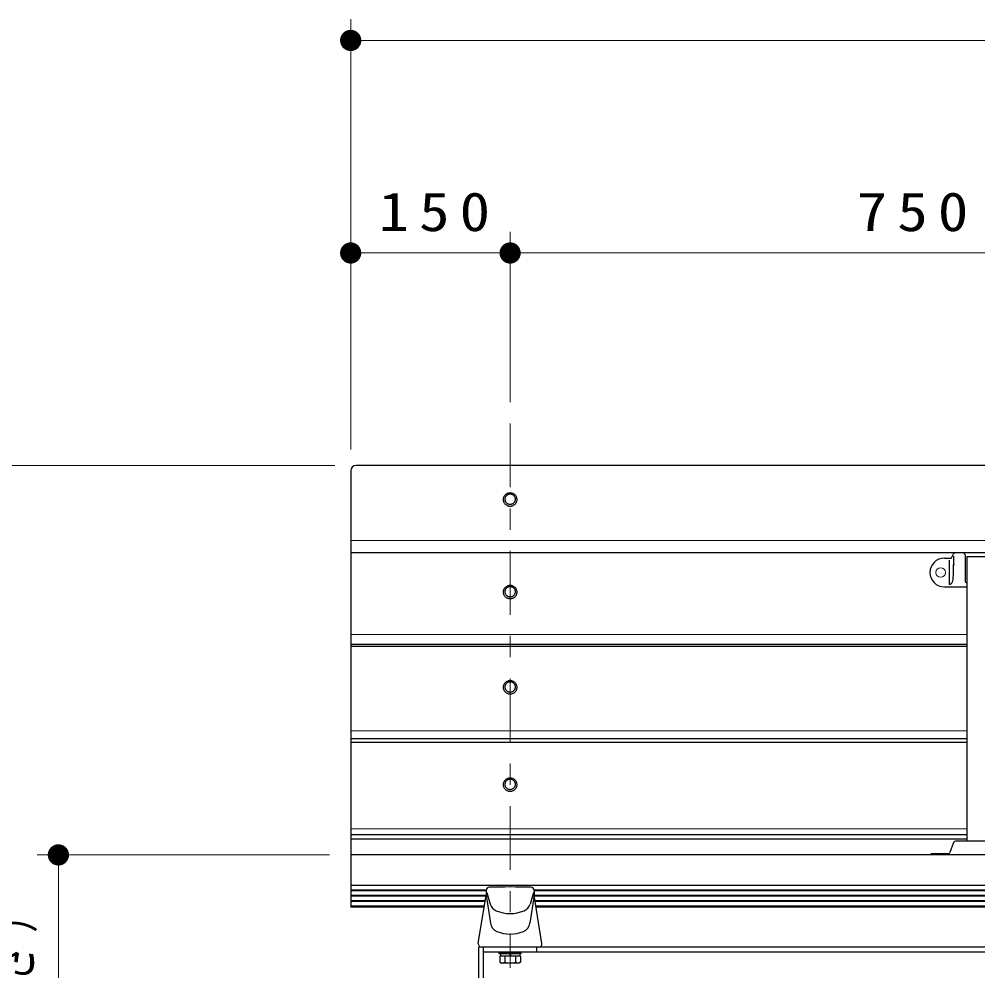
# Model space of a CAD drawing. Units: millimetres on the paper, scale 1:20. Extents: x -385 to 0, y 0 to 267.
# Drawn here: x -319.02 to -273.93, y 131.83 to 176.6 of the extents above; entities that cross this region are included whole.
import ezdxf

# ---------------------------------------------------------------- set-up
doc = ezdxf.new("R2010")
doc.units = ezdxf.units.MM
doc.linetypes.add('USER2', pattern=[6, 3, -1, 1, -1])
doc.layers.add('1_20', color=7, linetype='Continuous', lineweight=25)
doc.styles.add('ＭＳ ゴシック', font='')
doc.styles.get('ＭＳ ゴシック').set_extended_font_data('MS Gothic')

# ---------------------------------------------------------------- blocks, each defined once
blk = doc.blocks.new('filled_dot')
at = {"color": 0, "linetype": 'Continuous', "lineweight": -2, "const_width": 1.25}
blk.add_lwpolyline([(-0.625, 0, 1), (0.625, 0, 1)], format="xyb", close=True, dxfattribs=at)

msp = doc.modelspace()

# ---------------------------------------------------------------- linework, layer by layer
at = {"layer": '1_20', "lineweight": 13}
for p, q in [((-303.425, 156.35), (-303.425, 176.6)), ((-303.425, 175.6), (-213.425, 175.6)), ((-295.925, 158.583), (-295.925, 166.6)), ((-303.425, 165.6), (-295.925, 165.6)), ((-295.925, 165.6), (-258.425, 165.6)), ((-304.175, 155.6), (-328.175, 155.6)), ((-213.425, 152.072), (-303.425, 152.072)), ((-274.425, 147.656), (-303.425, 147.656)), ((-274.425, 143.125), (-303.425, 143.125)), ((-274.425, 138.506), (-303.425, 138.506)), ((-304.425, 137.282), (-318.175, 137.282)), ((-317.175, 116.44), (-317.175, 137.282)), ((-297.05, 135.592), (-303.425, 135.592)), ((-297.05, 135.343), (-303.425, 135.343)), ((-259.55, 135.592), (-294.8, 135.592)), ((-259.55, 135.343), (-294.8, 135.343)), ((-297.099, 135.095), (-303.425, 135.095)), ((-259.599, 135.095), (-294.751, 135.095))]:
    msp.add_line(p, q, dxfattribs=at)
at = {"layer": '1_20', "linetype": 'USER2', "lineweight": 13}
msp.add_line((-295.925, 157.583), (-295.925, 132.01), dxfattribs=at)
at = {"layer": '1_20'}
for p, q in [((-213.675, 155.6), (-303.175, 155.6)), ((-303.425, 155.35), (-303.425, 134.828)), ((-213.425, 151.494), (-303.425, 151.494)), ((-274.425, 147.174), (-303.425, 147.174)), ((-274.425, 147.09), (-303.425, 147.09)), ((-274.425, 142.745), (-303.425, 142.745)), ((-274.425, 142.577), (-303.425, 142.577)), ((-274.425, 138.229), (-303.425, 138.229)), ((-274.425, 138.022), (-303.425, 138.022)), ((-213.425, 137.287), (-303.425, 137.287)), ((-213.425, 135.84), (-303.425, 135.84)), ((-297.05, 135.618), (-303.425, 135.618)), ((-297.05, 135.369), (-303.425, 135.369)), ((-259.55, 135.618), (-294.8, 135.618)), ((-259.55, 135.369), (-294.8, 135.369)), ((-297.095, 135.121), (-303.425, 135.121)), ((-297.135, 134.872), (-303.425, 134.872)), ((-259.595, 135.121), (-294.755, 135.121)), ((-259.635, 134.872), (-294.714, 134.872)), ((-297.143, 134.828), (-303.425, 134.828)), ((-259.643, 134.828), (-294.707, 134.828)), ((-296.45, 132.715), (-295.4, 132.715)), ((-296.45, 132.715), (-296.45, 132.64)), ((-296.45, 132.64), (-295.4, 132.64)), ((-296.385, 132.64), (-296.385, 132.515)), ((-295.465, 132.64), (-296.385, 132.64)), ((-295.958, 132.64), (-295.925, 132.515)), ((-295.925, 132.64), (-295.891, 132.515)), ((-295.465, 132.64), (-295.465, 132.515)), ((-295.4, 132.64), (-295.4, 132.715)), ((-295.465, 132.515), (-296.385, 132.515))]:
    msp.add_line(p, q, dxfattribs=at)
at = {"layer": '1_20', "color": 2}
for p, q in [((-275.5, 151.243), (-275.185, 151.243)), ((-275.257, 150.005), (-275.257, 151.142)), ((-275.163, 151.256), (-275.066, 151.44)), ((-275.061, 150.918), (-275.061, 151.335)), ((-274.621, 151.493), (-274.978, 151.493)), ((-274.521, 151.393), (-274.521, 150.151)), ((-274.425, 137.932), (-274.425, 151.317)), ((-274.425, 151.317), (-272.425, 151.317)), ((-275.5, 149.893), (-274.425, 149.893)), ((-274.471, 150.101), (-274.425, 150.101)), ((-275.062, 137.868), (-275.244, 137.389)), ((-273.425, 137.932), (-274.969, 137.932)), ((-276.064, 137.357), (-275.291, 137.357))]:
    msp.add_line(p, q, dxfattribs=at)
at = {"layer": '1_20', "color": 190}
for p, q in [((-297.423, 133.114), (-297.05, 135.396)), ((-297.05, 135.61), (-297.05, 135.396)), ((-297.05, 135.396), (-296.856, 134.071)), ((-297.022, 135.51), (-296.86, 134.973)), ((-294.8, 135.396), (-294.994, 134.071)), ((-294.827, 135.51), (-294.99, 134.973)), ((-294.8, 135.61), (-294.8, 135.396)), ((-294.427, 133.114), (-294.8, 135.396)), ((-294.575, 132.94), (-297.275, 132.94))]:
    msp.add_line(p, q, dxfattribs=at)
at = {"layer": '1_20', "color": 4, "linetype": 'USER2', "lineweight": 13}
msp.add_line((-295.925, 133.315), (-295.925, 131.974), dxfattribs=at)
at = {"layer": '1_20', "color": 4}
for p, q in [((-297.4, 130.69), (-297.4, 132.94)), ((-219.45, 132.94), (-297.4, 132.94)), ((-297.175, 130.69), (-297.175, 132.94)), ((-219.675, 132.715), (-297.175, 132.715)), ((-294.675, 132.715), (-294.675, 132.94))]:
    msp.add_line(p, q, dxfattribs=at)
at = {"layer": '1_20', "color": 131}
for p, q in [((-296.416, 132.515), (-296.416, 132.24)), ((-295.434, 132.515), (-296.416, 132.515)), ((-296.416, 132.24), (-296.337, 132.195)), ((-295.512, 132.195), (-296.337, 132.195)), ((-296.17, 132.515), (-296.17, 132.24)), ((-295.679, 132.515), (-295.679, 132.24)), ((-295.434, 132.24), (-295.512, 132.195)), ((-295.434, 132.515), (-295.434, 132.24))]:
    msp.add_line(p, q, dxfattribs=at)
at = {"layer": '1_20', "color": 4}
for points in [[(-296.25, 154), (-296.249, 153.973), (-296.245, 153.946), (-296.239, 153.92), (-296.23, 153.894), (-296.219, 153.869), (-296.206, 153.845), (-296.191, 153.823), (-296.174, 153.801), (-296.155, 153.781), (-296.134, 153.763), (-296.111, 153.747), (-296.087, 153.732), (-296.062, 153.72), (-296.036, 153.709), (-296.009, 153.701), (-295.981, 153.695), (-295.953, 153.692), (-295.925, 153.691), (-295.896, 153.692), (-295.868, 153.695), (-295.841, 153.701), (-295.814, 153.709), (-295.787, 153.72), (-295.762, 153.732), (-295.738, 153.747), (-295.716, 153.763), (-295.695, 153.781), (-295.676, 153.801), (-295.659, 153.823), (-295.643, 153.845), (-295.63, 153.869), (-295.619, 153.894), (-295.611, 153.92), (-295.605, 153.946), (-295.601, 153.973), (-295.6, 154), (-295.601, 154.027), (-295.605, 154.054), (-295.611, 154.08), (-295.619, 154.106), (-295.63, 154.13), (-295.643, 154.154), (-295.659, 154.177), (-295.676, 154.199), (-295.695, 154.218), (-295.716, 154.237), (-295.738, 154.253), (-295.762, 154.268), (-295.787, 154.28), (-295.814, 154.29), (-295.841, 154.298), (-295.868, 154.304), (-295.896, 154.308), (-295.925, 154.309), (-295.953, 154.308), (-295.981, 154.304), (-296.009, 154.298), (-296.036, 154.29), (-296.062, 154.28), (-296.087, 154.268), (-296.111, 154.253), (-296.134, 154.237), (-296.155, 154.218), (-296.174, 154.199), (-296.191, 154.177), (-296.206, 154.154), (-296.219, 154.13), (-296.23, 154.106), (-296.239, 154.08), (-296.245, 154.054), (-296.249, 154.027)], [(-296.175, 154.015), (-296.174, 153.995), (-296.171, 153.974), (-296.166, 153.954), (-296.16, 153.934), (-296.151, 153.915), (-296.141, 153.896), (-296.13, 153.879), (-296.116, 153.862), (-296.102, 153.847), (-296.085, 153.833), (-296.068, 153.821), (-296.05, 153.809), (-296.03, 153.8), (-296.01, 153.792), (-295.989, 153.786), (-295.968, 153.781), (-295.947, 153.778), (-295.925, 153.778), (-295.903, 153.778), (-295.881, 153.781), (-295.86, 153.786), (-295.839, 153.792), (-295.819, 153.8), (-295.8, 153.809), (-295.781, 153.821), (-295.764, 153.833), (-295.748, 153.847), (-295.733, 153.862), (-295.72, 153.879), (-295.708, 153.896), (-295.698, 153.915), (-295.69, 153.934), (-295.683, 153.954), (-295.679, 153.974), (-295.676, 153.995), (-295.675, 154.015), (-295.676, 154.036), (-295.679, 154.057), (-295.683, 154.077), (-295.69, 154.097), (-295.698, 154.116), (-295.708, 154.134), (-295.72, 154.152), (-295.733, 154.168), (-295.748, 154.183), (-295.764, 154.197), (-295.781, 154.21), (-295.8, 154.221), (-295.819, 154.231), (-295.839, 154.239), (-295.86, 154.245), (-295.881, 154.249), (-295.903, 154.252), (-295.925, 154.253), (-295.947, 154.252), (-295.968, 154.249), (-295.989, 154.245), (-296.01, 154.239), (-296.03, 154.231), (-296.05, 154.221), (-296.068, 154.21), (-296.085, 154.197), (-296.102, 154.183), (-296.116, 154.168), (-296.13, 154.152), (-296.141, 154.134), (-296.151, 154.116), (-296.16, 154.097), (-296.166, 154.077), (-296.171, 154.057), (-296.174, 154.036)], [(-296.25, 149.647), (-296.249, 149.62), (-296.245, 149.593), (-296.239, 149.567), (-296.23, 149.541), (-296.219, 149.516), (-296.206, 149.492), (-296.191, 149.469), (-296.174, 149.448), (-296.155, 149.428), (-296.134, 149.41), (-296.111, 149.393), (-296.087, 149.379), (-296.062, 149.367), (-296.036, 149.356), (-296.009, 149.348), (-295.981, 149.342), (-295.953, 149.339), (-295.925, 149.338), (-295.896, 149.339), (-295.868, 149.342), (-295.841, 149.348), (-295.814, 149.356), (-295.787, 149.367), (-295.762, 149.379), (-295.738, 149.393), (-295.716, 149.41), (-295.695, 149.428), (-295.676, 149.448), (-295.659, 149.469), (-295.643, 149.492), (-295.63, 149.516), (-295.619, 149.541), (-295.611, 149.567), (-295.605, 149.593), (-295.601, 149.62), (-295.6, 149.647), (-295.601, 149.674), (-295.605, 149.7), (-295.611, 149.727), (-295.619, 149.752), (-295.63, 149.777), (-295.643, 149.801), (-295.659, 149.824), (-295.676, 149.845), (-295.695, 149.865), (-295.716, 149.883), (-295.738, 149.9), (-295.762, 149.914), (-295.787, 149.927), (-295.814, 149.937), (-295.841, 149.945), (-295.868, 149.951), (-295.896, 149.955), (-295.925, 149.956), (-295.953, 149.955), (-295.981, 149.951), (-296.009, 149.945), (-296.036, 149.937), (-296.062, 149.927), (-296.087, 149.914), (-296.111, 149.9), (-296.134, 149.883), (-296.155, 149.865), (-296.174, 149.845), (-296.191, 149.824), (-296.206, 149.801), (-296.219, 149.777), (-296.23, 149.752), (-296.239, 149.727), (-296.245, 149.7), (-296.249, 149.674)], [(-296.175, 149.662), (-296.174, 149.641), (-296.171, 149.621), (-296.166, 149.601), (-296.16, 149.581), (-296.151, 149.562), (-296.141, 149.543), (-296.13, 149.526), (-296.116, 149.509), (-296.102, 149.494), (-296.085, 149.48), (-296.068, 149.467), (-296.05, 149.456), (-296.03, 149.447), (-296.01, 149.439), (-295.989, 149.432), (-295.968, 149.428), (-295.947, 149.425), (-295.925, 149.424), (-295.903, 149.425), (-295.881, 149.428), (-295.86, 149.432), (-295.839, 149.439), (-295.819, 149.447), (-295.8, 149.456), (-295.781, 149.467), (-295.764, 149.48), (-295.748, 149.494), (-295.733, 149.509), (-295.72, 149.526), (-295.708, 149.543), (-295.698, 149.562), (-295.69, 149.581), (-295.683, 149.601), (-295.679, 149.621), (-295.676, 149.641), (-295.675, 149.662), (-295.676, 149.683), (-295.679, 149.703), (-295.683, 149.724), (-295.69, 149.743), (-295.698, 149.763), (-295.708, 149.781), (-295.72, 149.799), (-295.733, 149.815), (-295.748, 149.83), (-295.764, 149.844), (-295.781, 149.857), (-295.8, 149.868), (-295.819, 149.878), (-295.839, 149.886), (-295.86, 149.892), (-295.881, 149.896), (-295.903, 149.899), (-295.925, 149.9), (-295.947, 149.899), (-295.968, 149.896), (-295.989, 149.892), (-296.01, 149.886), (-296.03, 149.878), (-296.05, 149.868), (-296.068, 149.857), (-296.085, 149.844), (-296.102, 149.83), (-296.116, 149.815), (-296.13, 149.799), (-296.141, 149.781), (-296.151, 149.763), (-296.16, 149.743), (-296.166, 149.724), (-296.171, 149.703), (-296.174, 149.683)], [(-296.25, 145.167), (-296.249, 145.14), (-296.245, 145.113), (-296.239, 145.087), (-296.23, 145.061), (-296.219, 145.036), (-296.206, 145.012), (-296.191, 144.989), (-296.174, 144.968), (-296.155, 144.948), (-296.134, 144.93), (-296.111, 144.914), (-296.087, 144.899), (-296.062, 144.887), (-296.036, 144.876), (-296.009, 144.868), (-295.981, 144.862), (-295.953, 144.859), (-295.925, 144.858), (-295.896, 144.859), (-295.868, 144.862), (-295.841, 144.868), (-295.814, 144.876), (-295.787, 144.887), (-295.762, 144.899), (-295.738, 144.914), (-295.716, 144.93), (-295.695, 144.948), (-295.676, 144.968), (-295.659, 144.989), (-295.643, 145.012), (-295.63, 145.036), (-295.619, 145.061), (-295.611, 145.087), (-295.605, 145.113), (-295.601, 145.14), (-295.6, 145.167), (-295.601, 145.194), (-295.605, 145.22), (-295.611, 145.247), (-295.619, 145.272), (-295.63, 145.297), (-295.643, 145.321), (-295.659, 145.344), (-295.676, 145.365), (-295.695, 145.385), (-295.716, 145.404), (-295.738, 145.42), (-295.762, 145.434), (-295.787, 145.447), (-295.814, 145.457), (-295.841, 145.465), (-295.868, 145.471), (-295.896, 145.475), (-295.925, 145.476), (-295.953, 145.475), (-295.981, 145.471), (-296.009, 145.465), (-296.036, 145.457), (-296.062, 145.447), (-296.087, 145.434), (-296.111, 145.42), (-296.134, 145.404), (-296.155, 145.385), (-296.174, 145.365), (-296.191, 145.344), (-296.206, 145.321), (-296.219, 145.297), (-296.23, 145.272), (-296.239, 145.247), (-296.245, 145.22), (-296.249, 145.194)], [(-296.175, 145.182), (-296.174, 145.161), (-296.171, 145.141), (-296.166, 145.121), (-296.16, 145.101), (-296.151, 145.082), (-296.141, 145.063), (-296.13, 145.046), (-296.116, 145.029), (-296.102, 145.014), (-296.085, 145), (-296.068, 144.987), (-296.05, 144.976), (-296.03, 144.967), (-296.01, 144.959), (-295.989, 144.953), (-295.968, 144.948), (-295.947, 144.945), (-295.925, 144.944), (-295.903, 144.945), (-295.881, 144.948), (-295.86, 144.953), (-295.839, 144.959), (-295.819, 144.967), (-295.8, 144.976), (-295.781, 144.987), (-295.764, 145), (-295.748, 145.014), (-295.733, 145.029), (-295.72, 145.046), (-295.708, 145.063), (-295.698, 145.082), (-295.69, 145.101), (-295.683, 145.121), (-295.679, 145.141), (-295.676, 145.161), (-295.675, 145.182), (-295.676, 145.203), (-295.679, 145.224), (-295.683, 145.244), (-295.69, 145.264), (-295.698, 145.283), (-295.708, 145.301), (-295.72, 145.319), (-295.733, 145.335), (-295.748, 145.35), (-295.764, 145.364), (-295.781, 145.377), (-295.8, 145.388), (-295.819, 145.398), (-295.839, 145.406), (-295.86, 145.412), (-295.881, 145.416), (-295.903, 145.419), (-295.925, 145.42), (-295.947, 145.419), (-295.968, 145.416), (-295.989, 145.412), (-296.01, 145.406), (-296.03, 145.398), (-296.05, 145.388), (-296.068, 145.377), (-296.085, 145.364), (-296.102, 145.35), (-296.116, 145.335), (-296.13, 145.319), (-296.141, 145.301), (-296.151, 145.283), (-296.16, 145.264), (-296.166, 145.244), (-296.171, 145.224), (-296.174, 145.203)], [(-296.25, 140.586), (-296.249, 140.56), (-296.245, 140.533), (-296.239, 140.506), (-296.23, 140.481), (-296.219, 140.456), (-296.206, 140.432), (-296.191, 140.409), (-296.174, 140.388), (-296.155, 140.368), (-296.134, 140.35), (-296.111, 140.333), (-296.087, 140.319), (-296.062, 140.306), (-296.036, 140.296), (-296.009, 140.288), (-295.981, 140.282), (-295.953, 140.279), (-295.925, 140.277), (-295.896, 140.279), (-295.868, 140.282), (-295.841, 140.288), (-295.814, 140.296), (-295.787, 140.306), (-295.762, 140.319), (-295.738, 140.333), (-295.716, 140.35), (-295.695, 140.368), (-295.676, 140.388), (-295.659, 140.409), (-295.643, 140.432), (-295.63, 140.456), (-295.619, 140.481), (-295.611, 140.506), (-295.605, 140.533), (-295.601, 140.56), (-295.6, 140.586), (-295.601, 140.613), (-295.605, 140.64), (-295.611, 140.666), (-295.619, 140.692), (-295.63, 140.717), (-295.643, 140.741), (-295.659, 140.764), (-295.676, 140.785), (-295.695, 140.805), (-295.716, 140.823), (-295.738, 140.84), (-295.762, 140.854), (-295.787, 140.867), (-295.814, 140.877), (-295.841, 140.885), (-295.868, 140.891), (-295.896, 140.894), (-295.925, 140.896), (-295.953, 140.894), (-295.981, 140.891), (-296.009, 140.885), (-296.036, 140.877), (-296.062, 140.867), (-296.087, 140.854), (-296.111, 140.84), (-296.134, 140.823), (-296.155, 140.805), (-296.174, 140.785), (-296.191, 140.764), (-296.206, 140.741), (-296.219, 140.717), (-296.23, 140.692), (-296.239, 140.666), (-296.245, 140.64), (-296.249, 140.613)], [(-296.175, 140.602), (-296.174, 140.581), (-296.171, 140.561), (-296.166, 140.54), (-296.16, 140.521), (-296.151, 140.501), (-296.141, 140.483), (-296.13, 140.466), (-296.116, 140.449), (-296.102, 140.434), (-296.085, 140.42), (-296.068, 140.407), (-296.05, 140.396), (-296.03, 140.386), (-296.01, 140.379), (-295.989, 140.372), (-295.968, 140.368), (-295.947, 140.365), (-295.925, 140.364), (-295.903, 140.365), (-295.881, 140.368), (-295.86, 140.372), (-295.839, 140.379), (-295.819, 140.386), (-295.8, 140.396), (-295.781, 140.407), (-295.764, 140.42), (-295.748, 140.434), (-295.733, 140.449), (-295.72, 140.466), (-295.708, 140.483), (-295.698, 140.501), (-295.69, 140.521), (-295.683, 140.54), (-295.679, 140.561), (-295.676, 140.581), (-295.675, 140.602), (-295.676, 140.623), (-295.679, 140.643), (-295.683, 140.663), (-295.69, 140.683), (-295.698, 140.702), (-295.708, 140.721), (-295.72, 140.738), (-295.733, 140.755), (-295.748, 140.77), (-295.764, 140.784), (-295.781, 140.797), (-295.8, 140.808), (-295.819, 140.817), (-295.839, 140.825), (-295.86, 140.832), (-295.881, 140.836), (-295.903, 140.839), (-295.925, 140.84), (-295.947, 140.839), (-295.968, 140.836), (-295.989, 140.832), (-296.01, 140.825), (-296.03, 140.817), (-296.05, 140.808), (-296.068, 140.797), (-296.085, 140.784), (-296.102, 140.77), (-296.116, 140.755), (-296.13, 140.738), (-296.141, 140.721), (-296.151, 140.702), (-296.16, 140.683), (-296.166, 140.663), (-296.171, 140.643), (-296.174, 140.623)]]:
    msp.add_lwpolyline(points, close=True, dxfattribs=at)
at = {"layer": '1_20', "color": 2}
msp.add_lwpolyline([(-275.257, 150.005), (-275.219, 150.023), (-275.184, 150.046), (-275.154, 150.073), (-275.129, 150.106), (-275.112, 150.142), (-275.1, 150.184), (-275.092, 150.233), (-275.086, 150.289), (-275.081, 150.358), (-275.077, 150.434), (-275.073, 150.514), (-275.07, 150.595), (-275.068, 150.676), (-275.066, 150.751), (-275.064, 150.82), (-275.063, 150.878), (-275.062, 150.924), (-275.061, 150.953), (-275.061, 150.964), (-275.061, 150.953), (-275.061, 150.918)], dxfattribs=at)
at = {"layer": '1_20', "color": 2, "lineweight": 13}
msp.add_circle((-275.675, 150.568), 0.225, dxfattribs=at)
at = {"layer": '1_20'}
msp.add_arc((-303.175, 155.35), 0.25, 90, 180, dxfattribs=at)
at = {"layer": '1_20', "color": 2}
for centre, radius, start, end in [((-275.5, 150.568), 0.675, 90, 270), ((-275.185, 151.268), 0.025, 270, 332.1325), ((-274.978, 151.393), 0.1, 90, 152.1325), ((-274.621, 151.393), 0.1, 0, 90), ((-274.471, 150.151), 0.05, 180, 270), ((-274.969, 137.832), 0.1, 90, 159.2031), ((-276.064, 137.257), 0.1, 90, 162.3379), ((-275.291, 137.407), 0.05, 270, 339.2031)]:
    msp.add_arc(centre, radius, start, end, dxfattribs=at)
at = {"layer": '1_20', "color": 190}
for centre, radius, start, end in [((-296.9, 135.61), 0.15, 91.6239, 180), ((-295.925, 101.218), 34.556, 88.3761, 91.6239), ((-294.95, 135.61), 0.15, 0, 88.3761), ((-296.381, 135.118), 0.5, 196.8037, 246.742), ((-295.468, 135.118), 0.5, 293.258, 343.1963), ((-295.925, 136.18), 1.656, 246.742, 293.258), ((-296.361, 134.144), 0.5, 188.3361, 247.8333), ((-295.489, 134.144), 0.5, 292.1667, 351.6639), ((-295.925, 135.215), 1.656, 247.8333, 292.1667), ((-297.275, 133.09), 0.15, 170.7133, 270), ((-294.575, 133.09), 0.15, 270, 9.2867)]:
    msp.add_arc(centre, radius, start, end, dxfattribs=at)
at = {"layer": '1_20', "color": 131}
for centre, radius, start, end in [((-296.293, 132.453), 0.245, 240, 300), ((-295.925, 132.884), 0.689, 249.136, 290.864), ((-295.557, 132.453), 0.245, 240, 300)]:
    msp.add_arc(centre, radius, start, end, dxfattribs=at)

# ---------------------------------------------------------------- block references
at = {"layer": '1_20', "lineweight": 13, "xscale": 0.4, "yscale": 0.4}
for p in [(-303.425, 175.6), (-303.425, 165.6), (-295.925, 165.6)]:
    msp.add_blockref('filled_dot', p, dxfattribs=at)
for p, rotation in [((-295.925, 165.6), 180), ((-317.175, 137.282), 270)]:
    msp.add_blockref('filled_dot', p, dxfattribs=dict(at, rotation=rotation))

# ---------------------------------------------------------------- texts
at = {"layer": '1_20', "char_height": 1.833, "attachment_point": 8, "style": 'ＭＳ ゴシック'}
for s, insert in [('\\T1.33;\\W1.15;150', (-299.254, 166.6)), ('\\T1.33;\\W1.15;750', (-276.76, 166.6))]:
    msp.add_mtext(s, dxfattribs=dict(at, insert=insert))
at = {"layer": '1_20', "insert": (-318.175, 127.267), "char_height": 1.833, "attachment_point": 8, "rotation": 90, "style": 'ＭＳ ゴシック'}
msp.add_mtext('\\T1.32;\\W0.7;417（座面高さ）', dxfattribs=at)

doc.saveas('drawing.dxf')
